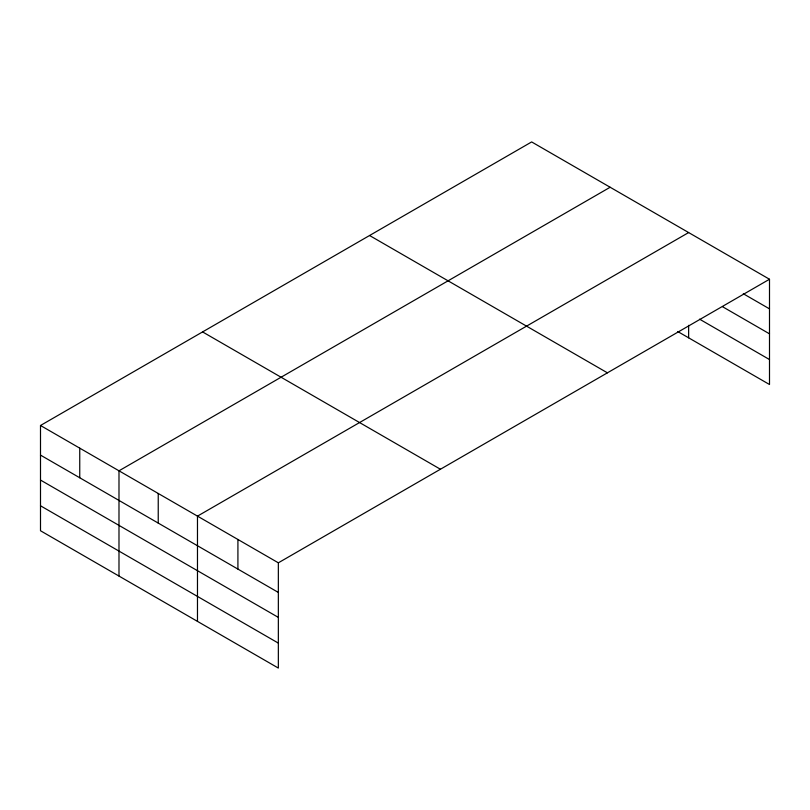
<?xml version="1.0" encoding="UTF-8"?>
<svg xmlns="http://www.w3.org/2000/svg" width="810" height="810" viewBox="0 0 810 810"><rect width="100%" height="100%" fill="white"/><g stroke="black" fill="none" stroke-linecap="round" stroke-linejoin="round"><path stroke-width="1.21" d="M40.5 425.493L278.346 562.818L278.346 668.068L40.5 530.753L40.5 425.493L531.654 141.932L769.5 279.248L769.5 384.507L677.727 331.523M610.143 187.252L118.989 470.812L118.989 576.062M688.632 232.561L197.478 516.132L197.478 621.381M278.346 562.818L769.5 279.248M743.276 293.726L769.5 308.863M722.51 306.696L769.5 333.831M699.556 319.16L769.5 359.549M369.573 235.507L607.419 372.833M202.581 331.918L440.427 469.243M40.5 455.109L278.346 592.434M40.5 480.067L278.346 617.392M40.5 505.784L278.346 643.11M688.632 325.337L688.632 337.81M237.917 539.47L237.917 569.086M158.233 493.472L158.233 523.088M79.745 448.153L79.745 477.768"/></g></svg>
